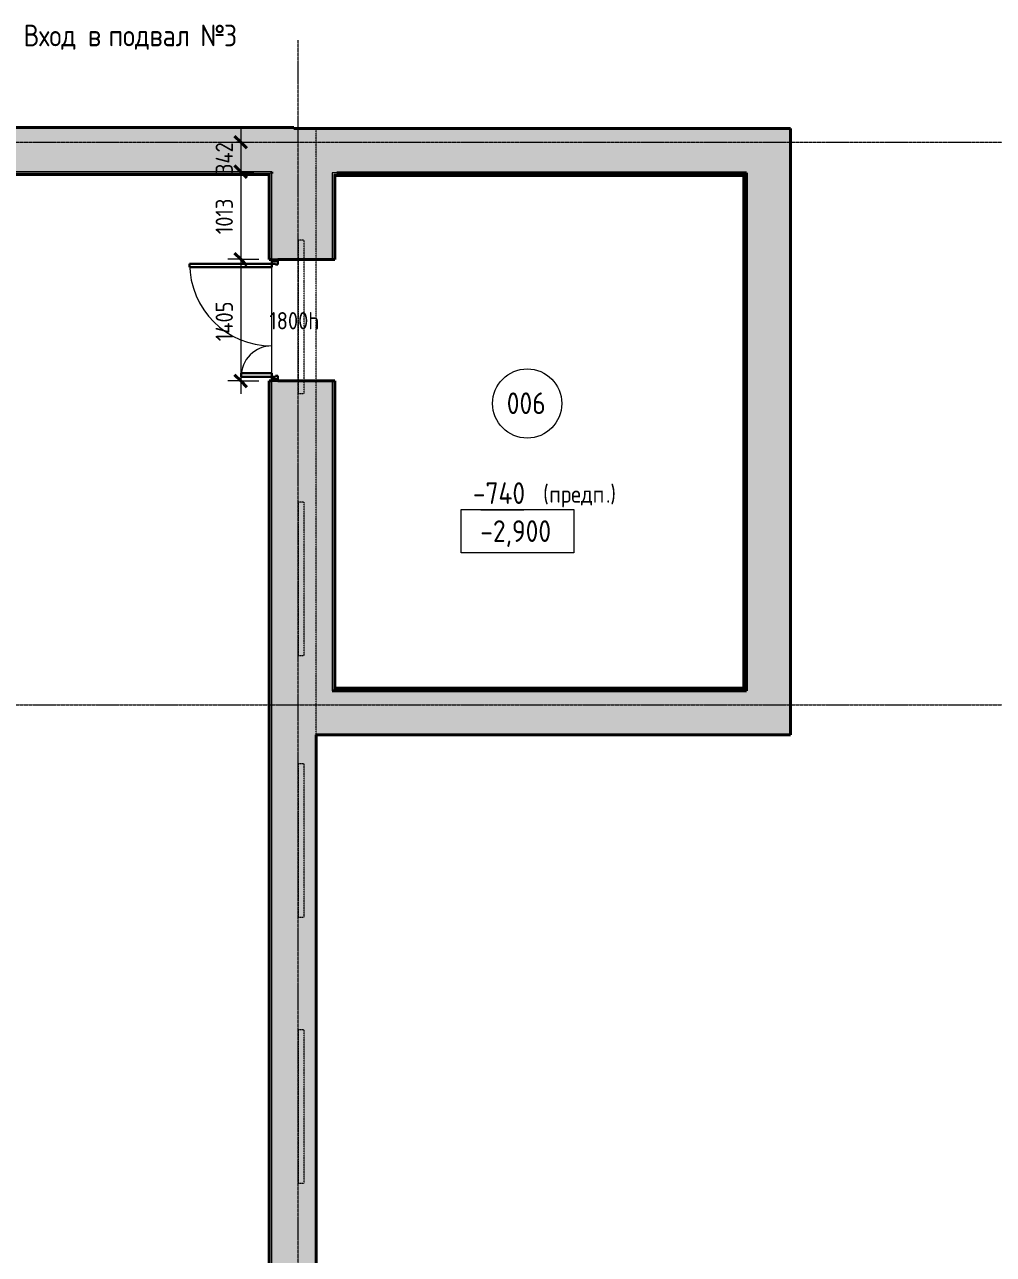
# Model space of a CAD drawing. Header units: millimetres. Extents: x -11886 to 147109, y 276 to 46084.
# Drawn here: x 27950 to 39143, y 30509 to 44714 of the extents above; entities that cross this region are included whole.
import ezdxf

# ---------------------------------------------------------------- set-up
doc = ezdxf.new("R2010")
doc.units = ezdxf.units.MM
doc.linetypes.add('ADSK_Линия сетки', pattern=[25, 20, -2.5, 0, -2.5])
doc.linetypes.add('ADSK_Сверху', pattern=[4.5, 3, -1.5])
for name, color, linetype, lineweight in [('Аннотация', 7, 'Continuous', 20), ('Витраж', 7, 'Continuous', 18), ('Двери', 7, 'Continuous', 18), ('Марки', 7, 'Continuous', 20), ('Марки дверей', 7, 'Continuous', 20), ('Марки помещений', 7, 'Continuous', 20), ('Оси', 7, 'Continuous', 9), ('Отметки', 7, 'Continuous', 9), ('Перекрытие', 7, 'Continuous', 18), ('Размеры', 7, 'Continuous', 9), ('Размеры-100', 7, 'Continuous', 9), ('Стены внутренние', 7, 'Continuous', 18), ('Стены наружные', 7, 'Continuous', 18), ('Стены штриховка', 7, 'Continuous', 18)]:
    doc.layers.add(name, color=color, linetype=linetype, lineweight=lineweight)
doc.styles.add('GOST Common_1', font='GOST_Common.ttf', dxfattribs={"width": 0.9, "height": 250})
doc.styles.add('GOST Common_2', font='GOST_Common.ttf', dxfattribs={"width": 0.9, "height": 200})
doc.dimstyles.new('ADSK_Основной_2_мм_Округление_до_1_мм', dxfattribs={"dimscale": 304.8, "dimtxt": 201.142999, "dimasz": 0.463911, "dimexe": 0.492126, "dimexo": 0.492126, "dimgap": 0.098425, "dimtad": 1, "dimdec": 0, "dimdsep": 46, "dimtxsty": 'GOST Common_2', "dimblk1": 'OBLIQUE', "dimblk2": 'OBLIQUE', "dimsah": 1, "dimcen": 0.09, "dimdle": 0.492126, "dimazin": 2, "dimtfac": 1, "dimtdec": 4, "dimtix": 1, "dimtmove": 0, "dimatfit": 3, "dimfxl": 1, "dimtvp": 1, "dimtolj": 1, "dimtzin": 0, "dimlwd": 20, "dimlwe": 20, "dimarcsym": 2})

# ---------------------------------------------------------------- blocks, each defined once
blk = doc.blocks.new('Прямоугольный импост - 70х20_60мм-1239061-00 План подвала кладочный')
at = {"layer": 'Витраж', "color": 253, "linetype": 'ADSK_Сверху', "true_color": 0xaaaaaa}
for p, q in [((18591, 22717), (18591, 22247)), ((18661, 22247), (18661, 22717)), ((18591, 22247), (18661, 22247))]:
    blk.add_line(p, q, dxfattribs=at)
blk = doc.blocks.new('Прямоугольный импост - 70х20_60мм-1239062-00 План подвала кладочный')
at = {"layer": 'Витраж', "color": 253, "linetype": 'ADSK_Сверху', "true_color": 0xaaaaaa}
for p, q in [((31112, 40925), (31112, 40455)), ((31182, 40455), (31182, 40925)), ((31112, 40455), (31182, 40455))]:
    blk.add_line(p, q, dxfattribs=at)
blk = doc.blocks.new('Прямоугольный импост - 70х20_60мм-1464581-00 План подвала кладочный')
at = {"layer": 'Витраж', "color": 253, "linetype": 'ADSK_Сверху', "true_color": 0xaaaaaa}
for p, q in [((31112, 41755), (31112, 40925)), ((31182, 40925), (31182, 41755))]:
    blk.add_line(p, q, dxfattribs=at)
blk = doc.blocks.new('Прямоугольный импост - 70х20_60мм-1441796-00 План подвала кладочный')
at = {"layer": 'Витраж', "color": 253, "linetype": 'ADSK_Сверху', "true_color": 0xaaaaaa}
for p, q in [((18661, 24017), (18591, 24017)), ((18591, 24017), (18591, 23517)), ((18661, 23517), (18661, 24017))]:
    blk.add_line(p, q, dxfattribs=at)
blk = doc.blocks.new('Прямоугольный импост - 70х20_60мм-1239063-00 План подвала кладочный')
at = {"layer": 'Витраж', "color": 253, "linetype": 'ADSK_Сверху', "true_color": 0xaaaaaa}
for p, q in [((18591, 23517), (18591, 22717)), ((18661, 22717), (18661, 23517))]:
    blk.add_line(p, q, dxfattribs=at)
blk = doc.blocks.new('AC_Дверь_Двупольная - Д-4л 1405х1800h-2309779-00 План подвала кладочный')
at = {"layer": 'Двери', "lineweight": 30}
for p, q in [((652.5, 1205), (612.5, 1205)), ((612.5, 1205), (612.5, 255)), ((652.5, 255), (652.5, 1205)), ((-652.5, 610), (-612.5, 610)), ((-652.5, 255), (-652.5, 610)), ((-612.5, 610), (-612.5, 255)), ((-702.5, 255), (-682.5, 255)), ((-702.5, 185), (-702.5, 255)), ((-682.5, 185), (-702.5, 185)), ((-682.5, 255), (-652.5, 255)), ((-682.5, 185), (-682.5, 255)), ((-682.5, 255), (-682.5, 185)), ((-642.5, 185), (-682.5, 185)), ((-612.5, 255), (-652.5, 255)), ((-652.5, 255), (-652.5, 215)), ((-652.5, 215), (-642.5, 215)), ((-642.5, 215), (-642.5, 185)), ((612.5, 255), (652.5, 255)), ((652.5, 215), (642.5, 215)), ((642.5, 215), (642.5, 185)), ((642.5, 185), (682.5, 185)), ((682.5, 255), (652.5, 255)), ((652.5, 255), (652.5, 215)), ((682.5, 185), (682.5, 255)), ((702.5, 255), (682.5, 255)), ((682.5, 255), (682.5, 185)), ((682.5, 185), (702.5, 185)), ((702.5, 185), (702.5, 255))]:
    blk.add_line(p, q, dxfattribs=at)
at = {"layer": 'Двери'}
for centre, radius, start, end in [((652.5, 255), 950, 90, 180), ((-652.5, 255), 355, 360, 90)]:
    blk.add_arc(centre, radius, start, end, dxfattribs=at)
blk = doc.blocks.new('ADSK_Марка_Помещение_ОдноЗначение - Номер-247393-00 План подвала кладочный')
at = {"layer": 'Марки помещений'}
blk.add_circle((0, 0), 4, dxfattribs=at)
blk = doc.blocks.new('ADSK_Марка_Перекрытие - Отметка низа-2041711-00 План подвала кладочный')
at = {"layer": 'Марки'}
blk.add_line((-2.5, 0), (2.5, 0), dxfattribs=at)
blk = doc.blocks.new('DIMBLOCK68-00 План подвала кладочный')
at = {"layer": 'Размеры-100', "lineweight": 20}
for p, q in [((30448, 43507), (30448, 43015)), ((30448, 43357), (30398, 43357)), ((30448, 43357), (30598, 43357)), ((30448, 43015), (30398, 43015)), ((30448, 43015), (30598, 43015))]:
    blk.add_line(p, q, dxfattribs=at)
at = {"layer": 'Размеры-100', "lineweight": 40}
for p, q in [((30448, 43357), (30377, 43427)), ((30448, 43357), (30519, 43286)), ((30448, 43015), (30377, 43086)), ((30448, 43015), (30519, 42944))]:
    blk.add_line(p, q, dxfattribs=at)
at = {"layer": 'Размеры-100', "color": 0, "lineweight": 20, "insert": (30157, 42988), "char_height": 200, "width": 474.56, "attachment_point": 1, "rotation": 90, "line_spacing_factor": 1.022761, "style": 'GOST Common_2'}
blk.add_mtext('342', dxfattribs=at)
blk = doc.blocks.new('_Oblique')
at = {"color": 0, "linetype": 'ByBlock', "lineweight": -2}
blk.add_line((-0.5, -0.5), (0.5, 0.5), dxfattribs=at)
blk = doc.blocks.new('DIMBLOCK69-00 План подвала кладочный')
at = {"layer": 'Размеры-100', "lineweight": 40}
for p, q in [((30448, 43015), (30377, 43086)), ((30448, 43015), (30519, 42944)), ((30448, 42003), (30377, 42073)), ((30448, 42003), (30519, 41932))]:
    blk.add_line(p, q, dxfattribs=at)
at = {"layer": 'Размеры-100', "lineweight": 20}
for p, q in [((30448, 43015), (30398, 43015)), ((30448, 43015), (30448, 42003)), ((30448, 43015), (30598, 43015)), ((30448, 42003), (30298, 42003)), ((30448, 42003), (30657, 42003))]:
    blk.add_line(p, q, dxfattribs=at)
at = {"layer": 'Размеры-100', "color": 0, "lineweight": 20, "insert": (30157, 42294), "char_height": 200, "width": 515.47, "attachment_point": 1, "rotation": 90, "line_spacing_factor": 1.022761, "style": 'GOST Common_2'}
blk.add_mtext('1013', dxfattribs=at)
blk = doc.blocks.new('DIMBLOCK70-00 План подвала кладочный')
at = {"layer": 'Размеры-100', "lineweight": 40}
for p, q in [((30448, 42003), (30377, 42073)), ((30448, 42003), (30519, 41932)), ((30448, 40598), (30377, 40668)), ((30448, 40598), (30519, 40527))]:
    blk.add_line(p, q, dxfattribs=at)
at = {"layer": 'Размеры-100', "lineweight": 20}
for p, q in [((30448, 42003), (30298, 42003)), ((30448, 42003), (30448, 40448)), ((30448, 42003), (30657, 42003)), ((30448, 40598), (30298, 40598)), ((30448, 40598), (30657, 40598))]:
    blk.add_line(p, q, dxfattribs=at)
at = {"layer": 'Размеры-100', "color": 0, "lineweight": 20, "insert": (30157, 41058), "char_height": 200, "width": 580.93, "attachment_point": 1, "rotation": 90, "line_spacing_factor": 1.022761, "style": 'GOST Common_2'}
blk.add_mtext('1405', dxfattribs=at)
blk = doc.blocks.new('Высотные отметки - Рамка-5093-00 План подвала кладочный')
at = {"layer": 'Аннотация'}
for p, q in [((-6.5, 0), (-6.5, 5)), ((-6.5, 5), (6.5, 5)), ((6.5, 5), (6.5, 0)), ((6.5, 0), (-6.5, 0))]:
    blk.add_line(p, q, dxfattribs=at)

msp = doc.modelspace()

# ---------------------------------------------------------------- hatches: boundary and pattern name
at = {"layer": 'Стены наружные', "true_color": 0xc0c0c0}
h = msp.add_hatch(color=9, dxfattribs=at)
h.paths.add_polyline_path([(31062.02, 43015.13), (31062.02, 43525.13), (20842.67, 43525.13), (20842.67, 43015.13), (30807.02, 43015.13)])
h.paths.add_polyline_path([(18997.84, 43015.13), (19572.67, 43015.13), (19572.67, 43525.13), (18455.84, 43525.13), (18455.84, 43015.13), (18965.84, 43015.13)])
for points in [[(31532.02, 43002.62), (36800.45, 43002.62), (36800.45, 43512.62), (31062.02, 43512.62), (31062.02, 43002.62), (31522.02, 43002.62)], [(36800.45, 36509.09), (36800.45, 43002.62), (36290.45, 43002.62), (36290.45, 36509.09)], [(36290.45, 36509.09), (36290.45, 37019.09), (31502.02, 37019.09), (31502.02, 36509.09), (32861.44, 36509.09)]]:
    msp.add_hatch(color=9, dxfattribs=at).paths.add_polyline_path(points)
h = msp.add_hatch(color=9, dxfattribs=at)
h.paths.add_polyline_path([(31317.02, 20934.06), (31317.02, 40597.55), (30807.02, 40597.55), (30807.02, 20934.06)])
h.paths.add_polyline_path([(31317.02, 42002.55), (31317.02, 43002.62), (31062.02, 43002.62), (31062.02, 43015.13), (30807.02, 43015.13), (30807.02, 42002.55), (30877.02, 42002.55)])
h = msp.add_hatch(color=9, dxfattribs=at)
h.paths.add_polyline_path([(31502.02, 36509.09), (31502.02, 40597.55), (31317.02, 40597.55), (31317.02, 36509.09)])
h.paths.add_polyline_path([(31317.02, 42002.55), (31502.02, 42002.55), (31502.02, 43002.62), (31317.02, 43002.62), (31317.02, 42204.56)])

# ---------------------------------------------------------------- linework, layer by layer
at = {"layer": 'Оси', "linetype": 'ADSK_Линия сетки'}
for p, q in [((31109.91, 1075.56), (31109.91, 44534.79)), ((-11086.22, 43356.79), (57141.72, 43356.79)), ((-11086.22, 36856.79), (57141.72, 36856.79))]:
    msp.add_line(p, q, dxfattribs=at)
at = {"layer": 'Перекрытие', "color": 9, "linetype": 'ADSK_Сверху', "true_color": 0xc2c2c2}
for p, q in [((31317.02, 36509.09), (31317.02, 43512.62)), ((31317.02, 43512.62), (36800.45, 43512.62)), ((36800.45, 43512.62), (36800.45, 36509.09)), ((36800.45, 36509.09), (31317.02, 36509.09))]:
    msp.add_line(p, q, dxfattribs=at)
at = {"layer": 'Перекрытие', "color": 136, "true_color": 0x008080}
msp.add_line((30807.02, 40687.55), (30807.02, 41912.55), dxfattribs=at)
at = {"layer": 'Стены внутренние'}
for p, q in [((30807.02, 43015.13), (20842.67, 43015.13)), ((30807.02, 20934.06), (30807.02, 40597.55)), ((31502.02, 40597.55), (31502.02, 37019.09))]:
    msp.add_line(p, q, dxfattribs=at)
at = {"layer": 'Стены внутренние', "lineweight": 40}
for p, q in [((20842.67, 42983.13), (30775.02, 42983.13)), ((30775.02, 42983.13), (30775.02, 42002.55)), ((30807.02, 42995.13), (30807.02, 43015.13)), ((31534.02, 42970.62), (36258.45, 42970.62)), ((31534.02, 42002.55), (31534.02, 42970.62)), ((36258.45, 42970.62), (36258.45, 37051.09)), ((30775.02, 42002.55), (30807.02, 42002.55)), ((31502.02, 42002.55), (31534.02, 42002.55)), ((30775.02, 40597.55), (30775.02, 20705.55)), ((30807.02, 40597.55), (30775.02, 40597.55)), ((31534.02, 40597.55), (31502.02, 40597.55)), ((31534.02, 37049.09), (31534.02, 40597.55)), ((36258.45, 37051.09), (31534.02, 37051.09)), ((36258.45, 37019.09), (36290.45, 37019.09))]:
    msp.add_line(p, q, dxfattribs=at)
at = {"layer": 'Стены наружные', "lineweight": 40}
for p, q in [((31062.02, 43525.13), (25814.71, 43525.13)), ((31062.02, 43512.62), (31062.02, 43525.13)), ((36800.45, 43512.62), (31062.02, 43512.62)), ((36800.45, 36509.09), (36800.45, 43512.62)), ((31559.17, 43002.62), (36290.45, 43002.62)), ((36290.45, 43002.62), (36290.45, 37019.09)), ((30877.02, 42002.55), (31502.02, 42002.55)), ((31502.02, 40597.55), (30877.02, 40597.55)), ((36258.45, 37019.09), (31502.02, 37019.09)), ((31317.02, 36509.09), (36800.45, 36509.09)), ((31317.02, 20934.06), (31317.02, 36509.09))]:
    msp.add_line(p, q, dxfattribs=at)
at = {"layer": 'Стены штриховка'}
for p, q in [((30787.02, 42995.13), (20842.67, 42995.13)), ((30777.02, 42985.13), (20842.67, 42985.13)), ((30777.02, 42002.55), (30777.02, 42985.13)), ((30787.02, 42002.55), (30787.02, 42995.13)), ((30807.02, 42002.55), (30807.02, 42995.13)), ((31559.17, 43002.62), (31502.02, 43002.62)), ((31502.02, 43002.62), (31502.02, 42002.55)), ((36270.45, 42982.62), (31522.02, 42982.62)), ((31522.02, 42982.62), (31522.02, 42002.55)), ((36260.45, 42972.62), (31532.02, 42972.62)), ((31532.02, 42972.62), (31532.02, 42002.55)), ((36260.45, 37049.09), (36260.45, 42972.62)), ((36270.45, 37039.09), (36270.45, 42982.62)), ((30777.02, 20703.56), (30777.02, 40597.55)), ((30787.02, 20693.57), (30787.02, 40597.55)), ((31522.02, 40597.55), (31522.02, 37019.09)), ((31532.02, 40597.55), (31532.02, 37019.09)), ((31534.02, 37049.09), (36260.45, 37049.09)), ((31534.02, 37039.09), (31534.02, 37019.09)), ((31534.02, 37039.09), (36270.45, 37039.09))]:
    msp.add_line(p, q, dxfattribs=at)

# ---------------------------------------------------------------- block references
at = {"layer": 'Витраж', "color": 253, "linetype": 'ADSK_Сверху', "true_color": 0xaaaaaa, "rotation": 180}
for name, p in [('Прямоугольный импост - 70х20_60мм-1239061-00 План подвала кладочный', (49772.85, 64472.2)), ('Прямоугольный импост - 70х20_60мм-1239061-00 План подвала кладочный', (49772.85, 61443.2)), ('Прямоугольный импост - 70х20_60мм-1239061-00 План подвала кладочный', (49772.85, 58422.2)), ('Прямоугольный импост - 70х20_60мм-1239061-00 План подвала кладочный', (49772.85, 55349.91)), ('Прямоугольный импост - 70х20_60мм-1239063-00 План подвала кладочный', (49772.85, 55349.91)), ('Прямоугольный импост - 70х20_60мм-1441796-00 План подвала кладочный', (49772.85, 55349.91))]:
    msp.add_blockref(name, p, dxfattribs=at)
at = {"layer": 'Витраж', "color": 253, "linetype": 'ADSK_Сверху', "true_color": 0xaaaaaa}
for name, p in [('Прямоугольный импост - 70х20_60мм-1464581-00 План подвала кладочный', (0, 0)), ('Прямоугольный импост - 70х20_60мм-1239062-00 План подвала кладочный', (0, 0)), ('Прямоугольный импост - 70х20_60мм-1464581-00 План подвала кладочный', (0, -3029)), ('Прямоугольный импост - 70х20_60мм-1239062-00 План подвала кладочный', (0, -3029)), ('Прямоугольный импост - 70х20_60мм-1464581-00 План подвала кладочный', (0, -6050)), ('Прямоугольный импост - 70х20_60мм-1239062-00 План подвала кладочный', (0, -6050))]:
    msp.add_blockref(name, p, dxfattribs=at)
at = {"layer": 'Двери', "rotation": 89.99999999999991}
msp.add_blockref('AC_Дверь_Двупольная - Д-4л 1405х1800h-2309779-00 План подвала кладочный', (31062.02, 41300.05), dxfattribs=at)
at = {"layer": 'Марки', "xscale": 99.99999999999993, "yscale": 99.99999999999993, "zscale": 99.99999999999993}
msp.add_blockref('ADSK_Марка_Перекрытие - Отметка низа-2041711-00 План подвала кладочный', (33469.26, 39109.52), dxfattribs=at)
at = {"layer": 'Марки помещений', "xscale": 99.99999999999993, "yscale": 99.99999999999993, "zscale": 99.99999999999993}
msp.add_blockref('ADSK_Марка_Помещение_ОдноЗначение - Номер-247393-00 План подвала кладочный', (33756.87, 40337.72), dxfattribs=at)
at = {"layer": 'Отметки', "lineweight": 20, "xscale": 99.99999999999993, "yscale": 99.99999999999993, "zscale": 99.99999999999993}
msp.add_blockref('Высотные отметки - Рамка-5093-00 План подвала кладочный', (33643.64, 38611.89), dxfattribs=at)

# ---------------------------------------------------------------- texts
at = {"layer": 'Аннотация', "lineweight": 9, "char_height": 200, "attachment_point": 1, "style": 'GOST Common_2'}
for s, insert, width in [('\\fGOST Common|b0|i0|c204|p34|;\\W.9;(', (33940.99, 39391.91), 86.5822), ('.)', (34667.27, 39391.91), 151.5189), ('предп', (34012.43, 39391.91), 793.6706)]:
    msp.add_mtext(s, dxfattribs=dict(at, insert=insert, width=width))
at = {"layer": 'Марки', "lineweight": 9, "char_height": 250, "attachment_point": 1, "style": 'GOST Common_1'}
for s, insert, width in [('Вход', (27938.56, 44713.56), 808.101), ('\\fGOST Common|b0|i0|c204|p34|;\\W.9; ', (28605.31, 44713.56), 93.7974), ('\\fGOST Common|b0|i0|c204|p34|;\\W.9;в', (28682.7, 44713.56), 194.8101), ('\\fGOST Common|b0|i0|c204|p34|;\\W.9; ', (28843.43, 44713.56), 93.7974), ('подвал', (28920.82, 44713.56), 1190.5059), ('\\fGOST Common|b0|i0|c204|p34|;\\W.9; ', (29903.09, 44713.56), 93.7974), ('\\fGOST Common|b0|i0|c204|p34|;\\W.9;№', (29980.48, 44713.56), 331.8986), ('\\fGOST Common|b0|i0|c204|p34|;\\W.9;3', (30254.32, 44713.56), 194.8101), ('-740', (33128.33, 39427.36), 800.8858)]:
    msp.add_mtext(s, dxfattribs=dict(at, insert=insert, width=width))
at = {"layer": 'Марки дверей', "lineweight": 9, "insert": (30777.02, 41393.54), "char_height": 200, "width": 743.1643, "attachment_point": 1, "style": 'GOST Common_2'}
msp.add_mtext('1800h', dxfattribs=at)
at = {"layer": 'Марки помещений', "lineweight": 9, "insert": (33520.62, 40465.45), "char_height": 250, "width": 584.4302, "attachment_point": 1, "style": 'GOST Common_1'}
msp.add_mtext('006', dxfattribs=at)
at = {"layer": 'Отметки', "lineweight": 20, "insert": (33214.96, 38988.6), "char_height": 250, "width": 1028.8226, "attachment_point": 1, "line_spacing_factor": 1.022761, "style": 'GOST Common_1'}
msp.add_mtext('-2,900', dxfattribs=at)

# ---------------------------------------------------------------- dimensions: what is measured, and where the dimension line sits
at = {"layer": 'Размеры', "lineweight": 20}
for base, p1, p2, override, picture, middle in [((30448.13, 43015.13), (30548.11, 43356.79), (30548.11, 43015.13), {"dimpost": '<>', "dimfxl": 341.661303}, 'DIMBLOCK68-00 План подвала кладочный', (30318.13, 43185.96)), ((30448.13, 42002.55), (30548.11, 43015.13), (30807.02, 42002.55), {"dimpost": '<>', "dimfxl": 1045.148618}, 'DIMBLOCK69-00 План подвала кладочный', (30318.13, 42508.84)), ((30448.13, 40597.55), (30807.02, 42002.55), (30807.02, 40597.55), {"dimpost": '<>', "dimfxl": 1405}, 'DIMBLOCK70-00 План подвала кладочный', (30318.13, 41300.05))]:
    dim = msp.add_linear_dim(base=base, p1=p1, p2=p2, angle=90, dimstyle='ADSK_Основной_2_мм_Округление_до_1_мм', override=override, dxfattribs=at)
    dim.commit()
    dim.dimension.update_dxf_attribs({"geometry": picture, "text_midpoint": middle})

doc.saveas('drawing.dxf')
